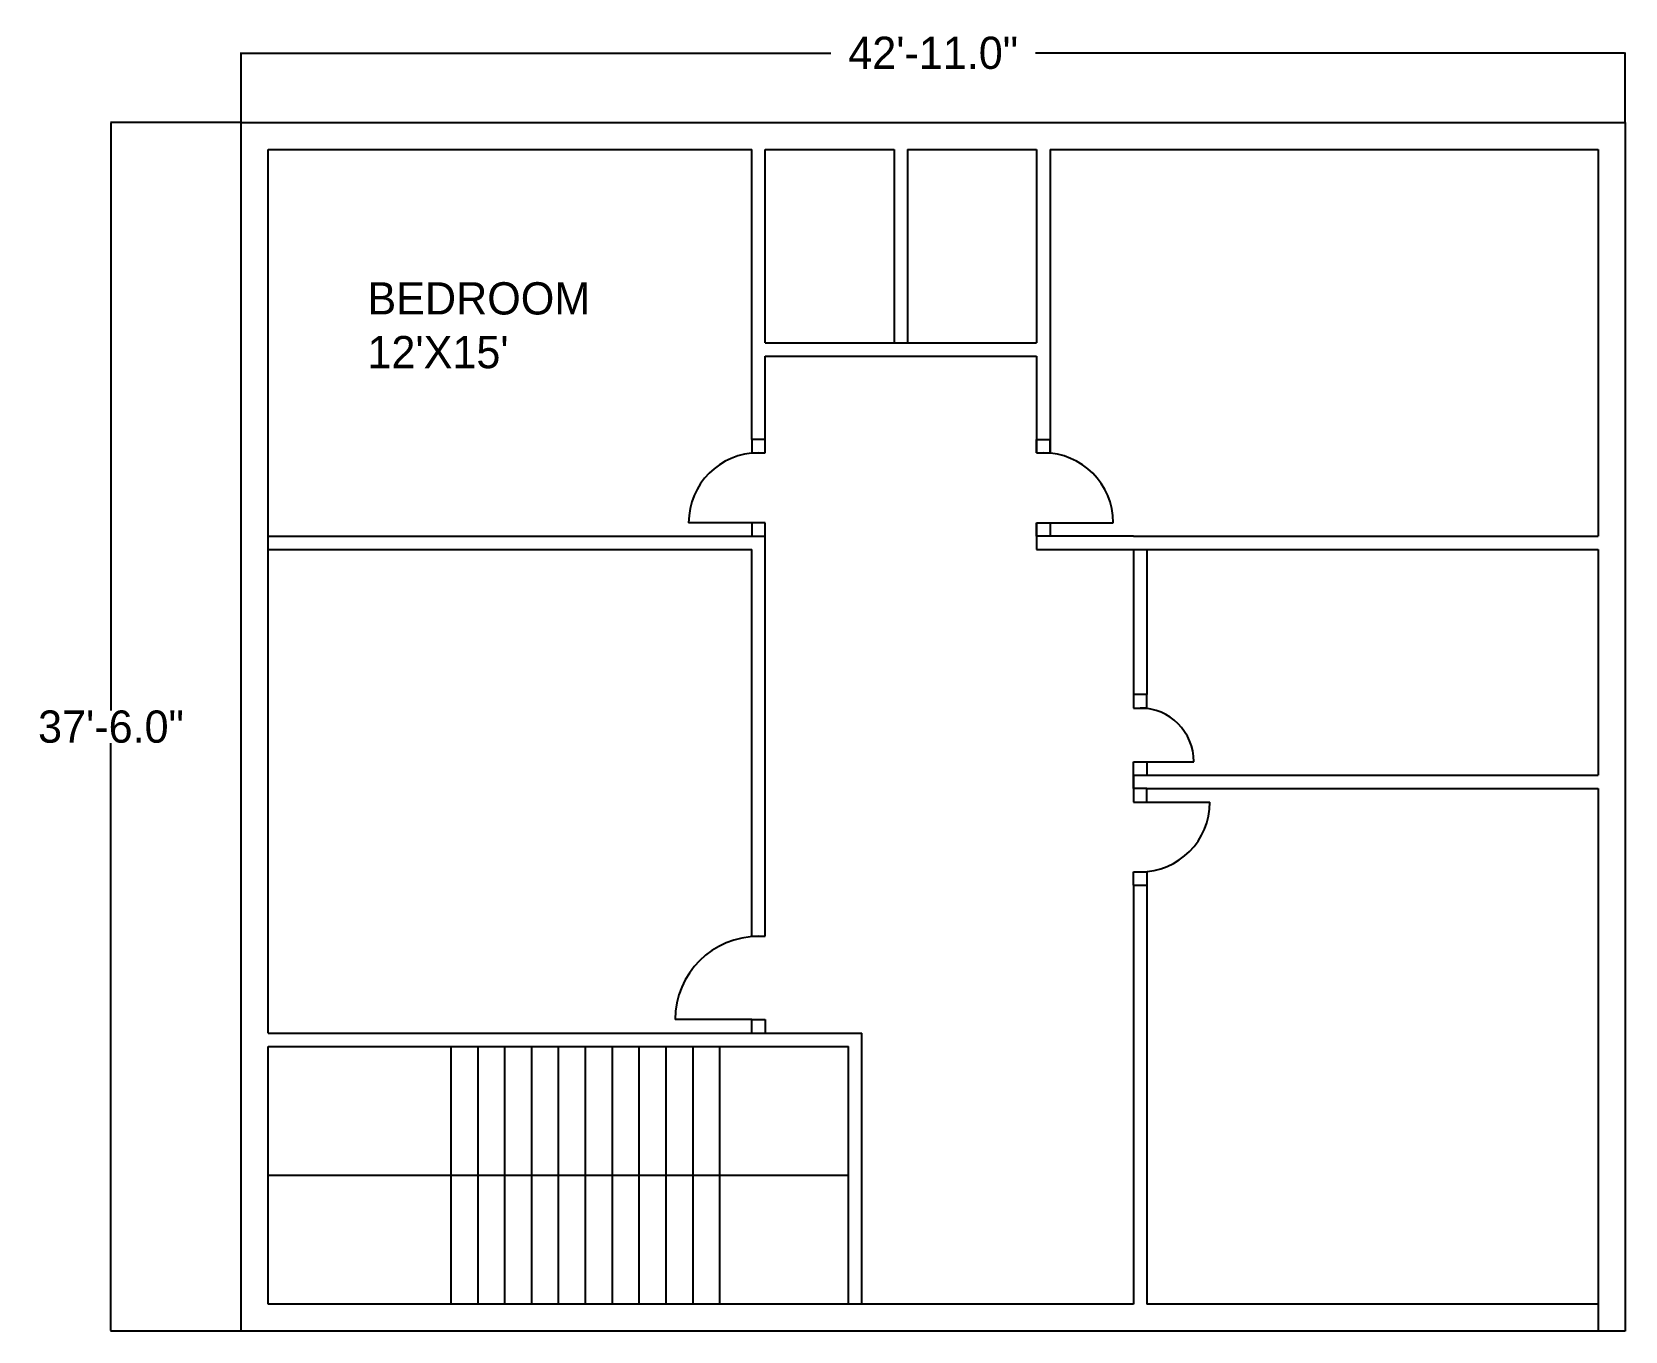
# Model space of a CAD drawing. Header units: inches. Extents: x -74 to 519, y 4 to 488.
import ezdxf

# ---------------------------------------------------------------- set-up
doc = ezdxf.new("R2010")
doc.units = ezdxf.units.IN
doc.header["$MEASUREMENT"] = 0
doc.dimstyles.get("Standard").update_dxf_attribs({"dimtxt": 12, "dimasz": 0.18, "dimexe": 0.18, "dimexo": 0.0625, "dimgap": 0.09, "dimtad": 0, "dimtih": 1, "dimtoh": 1, "dimdec": 1, "dimzin": 0, "dimdsep": 46, "dimlunit": 3, "dimtxsty": 'Standard', "dimcen": 0.09, "dimadec": 0, "dimazin": 0, "dimtfac": 1, "dimtdec": 1, "dimtofl": 0, "dimtmove": 0, "dimatfit": 3, "dimfxl": 1, "dimtolj": 1, "dimtzin": 0, "dimarcsym": 0})

# ---------------------------------------------------------------- blocks, each defined once
blk = doc.blocks.new('*D2')
at = {"color": 0, "lineweight": -2}
for p, q in [((3.66, 454.3), (-44.94, 454.3)), ((-44.76, 454.12), (-44.76, 235.39)), ((-44.76, 4.48), (-44.76, 223.21)), ((3.66, 4.3), (-44.94, 4.3))]:
    blk.add_line(p, q, dxfattribs=at)
at = {"color": 0}
for points in [[(-44.79, 454.12), (-44.73, 454.12), (-44.76, 454.3)], [(-44.79, 4.48), (-44.73, 4.48), (-44.76, 4.3)]]:
    blk.add_solid(points, dxfattribs=at)
at = {"layer": 'Defpoints', "color": 0}
for p in [(3.72, 454.3), (-44.76, 4.3), (3.72, 4.3)]:
    blk.add_point(p, dxfattribs=at)
at = {"color": 0, "insert": (-44.76, 229.3), "char_height": 12, "attachment_point": 5}
blk.add_mtext('\\A1;37\'-6.0"', dxfattribs=at)
blk = doc.blocks.new('*D3')
at = {"color": 0, "lineweight": -2}
for p, q in [((3.72, 454.36), (3.72, 480.35)), ((518.72, 454.36), (518.72, 480.35)), ((3.9, 480.17), (223.13, 480.17)), ((518.54, 480.17), (299.31, 480.17))]:
    blk.add_line(p, q, dxfattribs=at)
at = {"color": 0}
for points in [[(3.9, 480.2), (3.9, 480.14), (3.72, 480.17)], [(518.54, 480.2), (518.54, 480.14), (518.72, 480.17)]]:
    blk.add_solid(points, dxfattribs=at)
at = {"layer": 'Defpoints', "color": 0}
for p in [(518.72, 480.17), (3.72, 454.3), (518.72, 454.3)]:
    blk.add_point(p, dxfattribs=at)
at = {"color": 0, "insert": (261.22, 480.17), "char_height": 12, "attachment_point": 5}
blk.add_mtext('\\A1;42\'-11.0"', dxfattribs=at)

msp = doc.modelspace()

# ---------------------------------------------------------------- linework, layer by layer
for p, q in [((3.72, 4.3), (3.72, 454.3)), ((3.72, 454.3), (518.72, 454.3)), ((518.72, 454.3), (518.72, 4.3)), ((13.72, 444.3), (193.72, 444.3)), ((13.72, 115.3), (13.72, 444.3)), ((193.72, 336.3), (193.72, 444.3)), ((193.72, 336.3), (193.72, 444.3)), ((198.72, 372.3), (198.72, 444.3)), ((198.72, 444.3), (246.72, 444.3)), ((246.72, 444.3), (246.72, 372.3)), ((251.72, 444.3), (251.72, 372.3)), ((251.72, 444.3), (299.72, 444.3)), ((299.72, 444.3), (299.72, 372.3)), ((304.72, 444.3), (304.72, 331.3)), ((304.72, 444.3), (508.72, 444.3)), ((508.72, 444.3), (508.72, 300.3)), ((198.72, 372.3), (246.72, 372.3)), ((246.72, 372.3), (251.72, 372.3)), ((251.72, 372.3), (299.72, 372.3)), ((198.72, 367.3), (299.72, 367.3)), ((198.72, 336.3), (198.72, 367.3)), ((299.72, 367.3), (299.72, 331.3)), ((198.72, 336.3), (193.72, 336.3)), ((193.72, 336.3), (193.72, 331.3)), ((198.72, 331.3), (198.72, 336.3)), ((299.72, 336.3), (304.72, 336.3)), ((299.72, 336.3), (299.72, 331.3)), ((299.72, 331.3), (299.72, 336.3)), ((304.72, 336.3), (304.72, 331.3)), ((304.72, 331.3), (304.72, 336.3)), ((193.72, 331.3), (198.72, 331.3)), ((299.72, 331.3), (304.72, 331.3)), ((193.72, 305.3), (170.22, 305.3)), ((198.72, 305.3), (193.72, 305.3)), ((193.72, 305.3), (193.72, 300.3)), ((198.72, 300.3), (198.72, 305.3)), ((299.72, 300.3), (299.72, 305.3)), ((299.72, 305.3), (304.72, 305.3)), ((299.72, 300.3), (299.72, 305.3)), ((299.72, 305.3), (299.72, 300.3)), ((304.72, 305.3), (304.72, 300.3)), ((304.72, 305.3), (304.72, 300.3)), ((304.72, 305.3), (304.72, 300.3)), ((304.72, 305.3), (328.22, 305.3)), ((13.72, 300.3), (193.72, 300.3)), ((13.72, 300.3), (198.72, 300.3)), ((193.72, 300.3), (198.72, 300.3)), ((198.72, 151.3), (198.72, 300.3)), ((299.72, 300.3), (299.72, 295.32)), ((304.72, 300.3), (299.72, 300.3)), ((335.72, 300.3), (304.72, 300.3)), ((335.72, 300.3), (508.72, 300.3)), ((13.72, 295.3), (193.72, 295.3)), ((193.72, 151.3), (193.72, 295.3)), ((299.72, 295.32), (304.72, 295.32)), ((304.72, 295.32), (304.72, 295.3)), ((304.72, 295.32), (335.72, 295.32)), ((335.72, 295.3), (335.72, 295.32)), ((335.72, 295.32), (340.72, 295.32)), ((335.72, 295.3), (335.72, 241.3)), ((335.72, 295.3), (335.72, 241.3)), ((340.72, 295.3), (508.72, 295.3)), ((340.72, 295.3), (340.72, 241.3)), ((340.72, 295.3), (340.72, 241.3)), ((508.72, 295.3), (508.72, 211.3)), ((340.72, 241.3), (335.72, 241.3)), ((335.72, 241.3), (335.72, 236.3)), ((340.72, 236.3), (340.72, 241.3)), ((335.72, 236.3), (340.72, 236.3)), ((335.72, 211.3), (335.72, 216.3)), ((335.72, 216.3), (340.72, 216.3)), ((340.72, 216.3), (340.72, 211.3)), ((340.72, 216.3), (358.22, 216.3)), ((335.72, 211.3), (335.72, 206.3)), ((335.72, 206.3), (335.72, 211.3)), ((335.72, 211.3), (340.72, 211.3)), ((340.72, 211.3), (508.72, 211.3)), ((340.72, 206.3), (335.72, 206.3)), ((335.72, 206.3), (335.72, 201.3)), ((340.72, 206.3), (508.72, 206.3)), ((340.72, 201.3), (340.72, 206.3)), ((508.72, 206.3), (508.72, 4.3)), ((335.72, 201.3), (340.72, 201.3)), ((340.72, 201.3), (364.22, 201.3)), ((335.72, 170.3), (335.72, 175.3)), ((335.72, 175.3), (340.72, 175.3)), ((340.72, 175.3), (340.72, 170.3)), ((335.72, 170.3), (335.72, 14.3)), ((335.72, 170.3), (340.72, 170.3)), ((340.72, 170.3), (340.72, 14.3)), ((340.72, 170.3), (340.72, 170.3)), ((193.72, 151.3), (198.72, 151.3)), ((193.72, 120.3), (165.22, 120.3)), ((193.72, 115.3), (193.72, 120.3)), ((193.72, 120.3), (198.72, 120.3)), ((198.72, 120.3), (198.72, 115.3)), ((13.72, 115.3), (193.72, 115.3)), ((193.72, 115.3), (198.72, 115.3)), ((198.72, 115.3), (234.72, 115.3)), ((234.72, 14.3), (234.72, 115.3)), ((13.72, 14.3), (13.72, 110.3)), ((13.72, 110.3), (229.72, 110.3)), ((65.47, 110.3), (103.72, 110.3)), ((81.72, 110.3), (81.72, 14.3)), ((91.72, 110.3), (91.72, 14.3)), ((101.72, 110.3), (101.72, 14.3)), ((111.72, 110.3), (111.72, 14.3)), ((121.72, 110.3), (121.72, 14.3)), ((131.72, 110.3), (131.72, 14.3)), ((141.72, 110.3), (141.72, 14.3)), ((151.72, 110.3), (151.72, 14.3)), ((161.72, 110.3), (161.72, 14.3)), ((171.72, 110.3), (171.72, 14.3)), ((181.72, 110.3), (181.72, 14.3)), ((229.72, 14.3), (229.72, 110.3)), ((229.72, 62.3), (13.72, 62.3)), ((13.72, 62.3), (13.72, 62.3)), ((3.72, 14.3), (3.66, 14.3)), ((335.72, 14.3), (13.72, 14.3)), ((508.72, 14.3), (340.72, 14.3)), ((518.72, 4.3), (3.66, 4.3))]:
    msp.add_line(p, q)
for centre, radius, start, end in [((196.22, 305.3), 26, 90, 180), ((302.22, 305.3), 26, 0, 90), ((338.22, 216.3), 20, 0, 90), ((338.22, 201.3), 26, 270, 0), ((196.22, 120.3), 31, 90, 180)]:
    msp.add_arc(centre, radius, start, end)

# ---------------------------------------------------------------- texts
at = {"insert": (50.68, 394.82), "char_height": 12, "width": 96.669, "attachment_point": 1}
msp.add_mtext("BEDROOM^J12'X15'", dxfattribs=at)

# ---------------------------------------------------------------- dimensions: what is measured, and where the dimension line sits
dim = msp.add_linear_dim(base=(518.72, 480.17), p1=(3.72, 454.3), p2=(518.72, 454.3), dimstyle='Standard')
dim.commit()
dim.dimension.update_dxf_attribs({"geometry": '*D3', "text_midpoint": (261.22, 480.17)})
dim = msp.add_linear_dim(base=(-44.76, 4.3), p1=(3.72, 454.3), p2=(3.72, 4.3), angle=90, dimstyle='Standard')
dim.commit()
dim.dimension.update_dxf_attribs({"geometry": '*D2', "text_midpoint": (-44.76, 229.3)})

doc.saveas('drawing.dxf')
